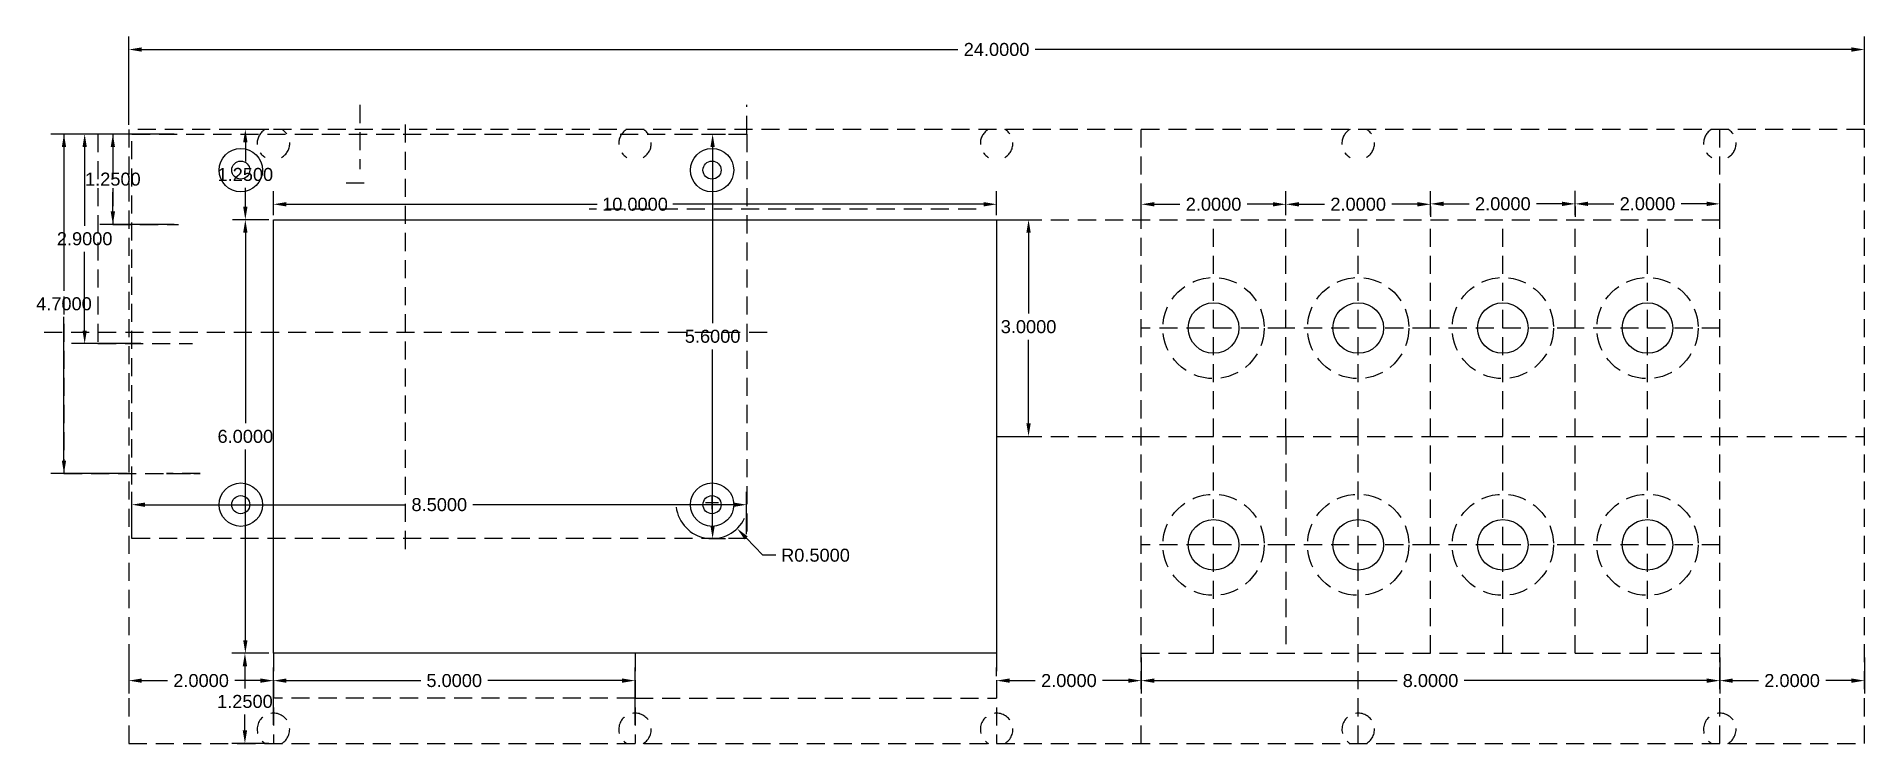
# Model space of a CAD drawing. Header units: centimetres. Extents: x 13.2 to 38.5, y 9.5 to 19.3.
import ezdxf

# ---------------------------------------------------------------- set-up
doc = ezdxf.new("R2010")
doc.units = ezdxf.units.CM
doc.header["$MEASUREMENT"] = 0
doc.linetypes.add('DASHED2', pattern=[0.375, 0.25, -0.125])
for name, color, linetype in [('dims', 92, 'Continuous'), ('guides', 240, 'DASHED2'), ('standoffs', 140, 'Continuous')]:
    doc.layers.add(name, color=color, linetype=linetype)
doc.styles.get("Standard").update_dxf_attribs({"font": 'arial.ttf'})
doc.dimstyles.get("Standard").update_dxf_attribs({"dimtxt": 0.18, "dimasz": 0.18, "dimexe": 0.18, "dimexo": 0.0625, "dimgap": 0.09, "dimtad": 0, "dimtih": 1, "dimtoh": 1, "dimdec": 4, "dimzin": 0, "dimdsep": 46, "dimtxsty": 'Standard', "dimcen": 0.09, "dimadec": 0, "dimazin": 0, "dimtfac": 1, "dimtdec": 4, "dimtofl": 0, "dimtmove": 0, "dimatfit": 3, "dimfxl": 1, "dimtolj": 1, "dimtzin": 0, "dimarcsym": 0})

# ---------------------------------------------------------------- blocks, each defined once
blk = doc.blocks.new('*D2')
at = {"layer": 'Defpoints', "color": 0, "transparency": 16777216}
for p in [(14.475, 19.109), (14.475, 18.004), (38.475, 18.004)]:
    blk.add_point(p, dxfattribs=at)
at = {"layer": 'dims', "color": 0, "lineweight": -2, "transparency": 16777216}
for p, q in [((14.475, 18.067), (14.475, 19.289)), ((38.475, 18.067), (38.475, 19.289)), ((14.655, 19.109), (25.941, 19.109)), ((38.295, 19.109), (27.01, 19.109))]:
    blk.add_line(p, q, dxfattribs=at)
at = {"layer": 'dims', "color": 0, "transparency": 16777216}
for points in [[(14.655, 19.139), (14.655, 19.079), (14.475, 19.109)], [(38.295, 19.139), (38.295, 19.079), (38.475, 19.109)]]:
    blk.add_solid(points, dxfattribs=at)
at = {"layer": 'dims', "color": 0, "transparency": 16777216, "insert": (26.475, 19.109), "char_height": 0.18, "attachment_point": 5}
blk.add_mtext('\\A1;24.0000', dxfattribs=at)
blk = doc.blocks.new('*D3')
at = {"layer": 'Defpoints', "color": 0, "transparency": 16777216}
for p in [(16.087, 18.004), (16.475, 18.004), (16.475, 16.754)]:
    blk.add_point(p, dxfattribs=at)
at = {"layer": 'dims', "color": 0, "lineweight": -2, "transparency": 16777216}
for p, q in [((16.413, 18.004), (15.907, 18.004)), ((16.087, 17.824), (16.087, 17.561)), ((16.087, 16.934), (16.087, 17.197)), ((16.413, 16.754), (15.907, 16.754))]:
    blk.add_line(p, q, dxfattribs=at)
at = {"layer": 'dims', "color": 0, "transparency": 16777216}
for points in [[(16.057, 17.824), (16.117, 17.824), (16.087, 18.004)], [(16.057, 16.934), (16.117, 16.934), (16.087, 16.754)]]:
    blk.add_solid(points, dxfattribs=at)
at = {"layer": 'dims', "color": 0, "transparency": 16777216, "insert": (16.087, 17.379), "char_height": 0.18, "attachment_point": 5}
blk.add_mtext('\\A1;1.2500', dxfattribs=at)
blk = doc.blocks.new('*D4')
at = {"layer": 'Defpoints', "color": 0, "transparency": 16777216}
for p in [(16.475, 10.754), (16.081, 9.504), (16.475, 9.504)]:
    blk.add_point(p, dxfattribs=at)
at = {"layer": 'dims', "color": 0, "lineweight": -2, "transparency": 16777216}
for p, q in [((16.413, 10.754), (15.901, 10.754)), ((16.081, 10.574), (16.081, 10.267)), ((16.081, 9.684), (16.081, 9.903)), ((16.413, 9.504), (15.901, 9.504))]:
    blk.add_line(p, q, dxfattribs=at)
at = {"layer": 'dims', "color": 0, "transparency": 16777216}
for points in [[(16.051, 10.574), (16.111, 10.574), (16.081, 10.754)], [(16.051, 9.684), (16.111, 9.684), (16.081, 9.504)]]:
    blk.add_solid(points, dxfattribs=at)
at = {"layer": 'dims', "color": 0, "transparency": 16777216, "insert": (16.081, 10.085), "char_height": 0.18, "attachment_point": 5}
blk.add_mtext('\\A1;1.2500', dxfattribs=at)
blk = doc.blocks.new('*D5')
at = {"layer": 'Defpoints', "color": 0, "transparency": 16777216}
for p in [(16.087, 16.754), (16.475, 16.754), (16.475, 10.754)]:
    blk.add_point(p, dxfattribs=at)
at = {"layer": 'dims', "color": 0, "lineweight": -2, "transparency": 16777216}
for p, q in [((16.413, 16.754), (15.907, 16.754)), ((16.087, 16.574), (16.087, 13.936)), ((16.087, 10.934), (16.087, 13.572)), ((16.413, 10.754), (15.907, 10.754))]:
    blk.add_line(p, q, dxfattribs=at)
at = {"layer": 'dims', "color": 0, "transparency": 16777216}
for points in [[(16.057, 16.574), (16.117, 16.574), (16.087, 16.754)], [(16.057, 10.934), (16.117, 10.934), (16.087, 10.754)]]:
    blk.add_solid(points, dxfattribs=at)
at = {"layer": 'dims', "color": 0, "transparency": 16777216, "insert": (16.087, 13.754), "char_height": 0.18, "attachment_point": 5}
blk.add_mtext('\\A1;6.0000', dxfattribs=at)
blk = doc.blocks.new('*D6')
at = {"layer": 'Defpoints', "color": 0, "transparency": 16777216}
for p in [(26.475, 16.967), (16.475, 16.754), (26.475, 16.754)]:
    blk.add_point(p, dxfattribs=at)
at = {"layer": 'dims', "color": 0, "lineweight": -2, "transparency": 16777216}
for p, q in [((16.475, 16.817), (16.475, 17.147)), ((16.655, 16.967), (20.951, 16.967)), ((26.295, 16.967), (22, 16.967)), ((26.475, 16.817), (26.475, 17.147))]:
    blk.add_line(p, q, dxfattribs=at)
at = {"layer": 'dims', "color": 0, "transparency": 16777216}
for points in [[(16.655, 16.997), (16.655, 16.937), (16.475, 16.967)], [(26.295, 16.997), (26.295, 16.937), (26.475, 16.967)]]:
    blk.add_solid(points, dxfattribs=at)
at = {"layer": 'dims', "color": 0, "transparency": 16777216, "insert": (21.475, 16.967), "char_height": 0.18, "attachment_point": 5}
blk.add_mtext('\\A1;10.0000', dxfattribs=at)
blk = doc.blocks.new('*D7')
at = {"layer": 'Defpoints', "color": 0, "transparency": 16777216}
for p in [(14.475, 10.754), (14.475, 10.374), (16.475, 10.374)]:
    blk.add_point(p, dxfattribs=at)
at = {"layer": 'dims', "color": 0, "lineweight": -2, "transparency": 16777216}
for p, q in [((14.475, 10.692), (14.475, 10.194)), ((14.655, 10.374), (15.01, 10.374)), ((16.295, 10.374), (15.94, 10.374)), ((16.475, 10.437), (16.475, 10.554))]:
    blk.add_line(p, q, dxfattribs=at)
at = {"layer": 'dims', "color": 0, "transparency": 16777216}
for points in [[(14.655, 10.404), (14.655, 10.344), (14.475, 10.374)], [(16.295, 10.404), (16.295, 10.344), (16.475, 10.374)]]:
    blk.add_solid(points, dxfattribs=at)
at = {"layer": 'dims', "color": 0, "transparency": 16777216, "insert": (15.475, 10.374), "char_height": 0.18, "attachment_point": 5}
blk.add_mtext('\\A1;2.0000', dxfattribs=at)
blk = doc.blocks.new('*D8')
at = {"layer": 'Defpoints', "color": 0, "transparency": 16777216}
for p in [(38.475, 10.754), (36.475, 10.374), (38.475, 10.374)]:
    blk.add_point(p, dxfattribs=at)
at = {"layer": 'dims', "color": 0, "lineweight": -2, "transparency": 16777216}
for p, q in [((38.475, 10.692), (38.475, 10.194)), ((36.475, 10.437), (36.475, 10.554)), ((36.655, 10.374), (37.01, 10.374)), ((38.295, 10.374), (37.94, 10.374))]:
    blk.add_line(p, q, dxfattribs=at)
at = {"layer": 'dims', "color": 0, "transparency": 16777216}
for points in [[(36.655, 10.404), (36.655, 10.344), (36.475, 10.374)], [(38.295, 10.404), (38.295, 10.344), (38.475, 10.374)]]:
    blk.add_solid(points, dxfattribs=at)
at = {"layer": 'dims', "color": 0, "transparency": 16777216, "insert": (37.475, 10.374), "char_height": 0.18, "attachment_point": 5}
blk.add_mtext('\\A1;2.0000', dxfattribs=at)
blk = doc.blocks.new('*D9')
at = {"layer": 'Defpoints', "color": 0, "transparency": 16777216}
for p in [(28.475, 10.754), (26.475, 10.374), (28.475, 10.374)]:
    blk.add_point(p, dxfattribs=at)
at = {"layer": 'dims', "color": 0, "lineweight": -2, "transparency": 16777216}
for p, q in [((28.475, 10.692), (28.475, 10.194)), ((26.475, 10.437), (26.475, 10.554)), ((26.655, 10.374), (27.01, 10.374)), ((28.295, 10.374), (27.94, 10.374))]:
    blk.add_line(p, q, dxfattribs=at)
at = {"layer": 'dims', "color": 0, "transparency": 16777216}
for points in [[(26.655, 10.404), (26.655, 10.344), (26.475, 10.374)], [(28.295, 10.404), (28.295, 10.344), (28.475, 10.374)]]:
    blk.add_solid(points, dxfattribs=at)
at = {"layer": 'dims', "color": 0, "transparency": 16777216, "insert": (27.475, 10.374), "char_height": 0.18, "attachment_point": 5}
blk.add_mtext('\\A1;2.0000', dxfattribs=at)
blk = doc.blocks.new('*D10')
at = {"layer": 'Defpoints', "color": 0, "transparency": 16777216}
for p in [(26.475, 16.754), (26.917, 16.754), (26.475, 13.754)]:
    blk.add_point(p, dxfattribs=at)
at = {"layer": 'dims', "color": 0, "lineweight": -2, "transparency": 16777216}
for p, q in [((26.538, 16.754), (27.097, 16.754)), ((26.917, 16.574), (26.917, 15.454)), ((26.917, 13.934), (26.917, 15.09)), ((26.538, 13.754), (27.097, 13.754))]:
    blk.add_line(p, q, dxfattribs=at)
at = {"layer": 'dims', "color": 0, "transparency": 16777216}
for points in [[(26.887, 16.574), (26.947, 16.574), (26.917, 16.754)], [(26.887, 13.934), (26.947, 13.934), (26.917, 13.754)]]:
    blk.add_solid(points, dxfattribs=at)
at = {"layer": 'dims', "color": 0, "transparency": 16777216, "insert": (26.917, 15.272), "char_height": 0.18, "attachment_point": 5}
blk.add_mtext('\\A1;3.0000', dxfattribs=at)
blk = doc.blocks.new('*D11')
at = {"layer": 'Defpoints', "color": 0, "transparency": 16777216}
for p in [(28.475, 10.754), (36.475, 10.754), (36.475, 10.374)]:
    blk.add_point(p, dxfattribs=at)
at = {"layer": 'dims', "color": 0, "lineweight": -2, "transparency": 16777216}
for p, q in [((28.475, 10.692), (28.475, 10.194)), ((36.475, 10.692), (36.475, 10.194)), ((28.655, 10.374), (32.012, 10.374)), ((36.295, 10.374), (32.939, 10.374))]:
    blk.add_line(p, q, dxfattribs=at)
at = {"layer": 'dims', "color": 0, "transparency": 16777216}
for points in [[(28.655, 10.404), (28.655, 10.344), (28.475, 10.374)], [(36.295, 10.404), (36.295, 10.344), (36.475, 10.374)]]:
    blk.add_solid(points, dxfattribs=at)
at = {"layer": 'dims', "color": 0, "transparency": 16777216, "insert": (32.475, 10.374), "char_height": 0.18, "attachment_point": 5}
blk.add_mtext('\\A1;8.0000', dxfattribs=at)
blk = doc.blocks.new('*D12')
at = {"layer": 'Defpoints', "color": 0, "transparency": 16777216}
for p in [(36.475, 16.973), (34.475, 16.754), (36.475, 16.754)]:
    blk.add_point(p, dxfattribs=at)
at = {"layer": 'dims', "color": 0, "lineweight": -2, "transparency": 16777216}
for p, q in [((34.475, 16.817), (34.475, 17.153)), ((34.655, 16.973), (35.01, 16.973)), ((36.295, 16.973), (35.94, 16.973)), ((36.475, 16.817), (36.475, 17.153))]:
    blk.add_line(p, q, dxfattribs=at)
at = {"layer": 'dims', "color": 0, "transparency": 16777216}
for points in [[(34.655, 17.003), (34.655, 16.943), (34.475, 16.973)], [(36.295, 17.003), (36.295, 16.943), (36.475, 16.973)]]:
    blk.add_solid(points, dxfattribs=at)
at = {"layer": 'dims', "color": 0, "transparency": 16777216, "insert": (35.475, 16.973), "char_height": 0.18, "attachment_point": 5}
blk.add_mtext('\\A1;2.0000', dxfattribs=at)
blk = doc.blocks.new('*D13')
at = {"layer": 'Defpoints', "color": 0, "transparency": 16777216}
for p in [(32.475, 17), (34.475, 17), (34.475, 16.973)]:
    blk.add_point(p, dxfattribs=at)
at = {"layer": 'dims', "color": 0, "lineweight": -2, "transparency": 16777216}
for p, q in [((32.475, 16.937), (32.475, 16.793)), ((32.655, 16.973), (33.01, 16.973)), ((34.295, 16.973), (33.94, 16.973)), ((34.475, 16.937), (34.475, 16.793))]:
    blk.add_line(p, q, dxfattribs=at)
at = {"layer": 'dims', "color": 0, "transparency": 16777216}
for points in [[(32.655, 17.003), (32.655, 16.943), (32.475, 16.973)], [(34.295, 17.003), (34.295, 16.943), (34.475, 16.973)]]:
    blk.add_solid(points, dxfattribs=at)
at = {"layer": 'dims', "color": 0, "transparency": 16777216, "insert": (33.475, 16.973), "char_height": 0.18, "attachment_point": 5}
blk.add_mtext('\\A1;2.0000', dxfattribs=at)
blk = doc.blocks.new('*D14')
at = {"layer": 'Defpoints', "color": 0, "transparency": 16777216}
for p in [(32.475, 16.967), (30.475, 16.754), (32.475, 16.754)]:
    blk.add_point(p, dxfattribs=at)
at = {"layer": 'dims', "color": 0, "lineweight": -2, "transparency": 16777216}
for p, q in [((30.475, 16.817), (30.475, 17.147)), ((30.655, 16.967), (31.01, 16.967)), ((32.295, 16.967), (31.94, 16.967)), ((32.475, 16.817), (32.475, 17.147))]:
    blk.add_line(p, q, dxfattribs=at)
at = {"layer": 'dims', "color": 0, "transparency": 16777216}
for points in [[(30.655, 16.997), (30.655, 16.937), (30.475, 16.967)], [(32.295, 16.997), (32.295, 16.937), (32.475, 16.967)]]:
    blk.add_solid(points, dxfattribs=at)
at = {"layer": 'dims', "color": 0, "transparency": 16777216, "insert": (31.475, 16.967), "char_height": 0.18, "attachment_point": 5}
blk.add_mtext('\\A1;2.0000', dxfattribs=at)
blk = doc.blocks.new('*D15')
at = {"layer": 'Defpoints', "color": 0, "transparency": 16777216}
for p in [(28.475, 16.967), (28.475, 16.754), (30.475, 16.754)]:
    blk.add_point(p, dxfattribs=at)
at = {"layer": 'dims', "color": 0, "lineweight": -2, "transparency": 16777216}
for p, q in [((28.475, 16.817), (28.475, 17.147)), ((28.655, 16.967), (29.01, 16.967)), ((30.295, 16.967), (29.94, 16.967)), ((30.475, 16.817), (30.475, 17.147))]:
    blk.add_line(p, q, dxfattribs=at)
at = {"layer": 'dims', "color": 0, "transparency": 16777216}
for points in [[(28.655, 16.997), (28.655, 16.937), (28.475, 16.967)], [(30.295, 16.997), (30.295, 16.937), (30.475, 16.967)]]:
    blk.add_solid(points, dxfattribs=at)
at = {"layer": 'dims', "color": 0, "transparency": 16777216, "insert": (29.475, 16.967), "char_height": 0.18, "attachment_point": 5}
blk.add_mtext('\\A1;2.0000', dxfattribs=at)
blk = doc.blocks.new('*D20')
at = {"layer": 'Defpoints', "color": 0, "transparency": 16777216}
for p in [(21.475, 10.374), (16.475, 9.699), (21.475, 9.699)]:
    blk.add_point(p, dxfattribs=at)
at = {"layer": 'dims', "color": 0, "lineweight": -2, "transparency": 16777216}
for p, q in [((16.475, 9.761), (16.475, 10.554)), ((16.655, 10.374), (18.512, 10.374)), ((21.295, 10.374), (19.439, 10.374)), ((21.475, 9.761), (21.475, 10.554))]:
    blk.add_line(p, q, dxfattribs=at)
at = {"layer": 'dims', "color": 0, "transparency": 16777216}
for points in [[(16.655, 10.404), (16.655, 10.344), (16.475, 10.374)], [(21.295, 10.404), (21.295, 10.344), (21.475, 10.374)]]:
    blk.add_solid(points, dxfattribs=at)
at = {"layer": 'dims', "color": 0, "transparency": 16777216, "insert": (18.975, 10.374), "char_height": 0.18, "attachment_point": 5}
blk.add_mtext('\\A1;5.0000', dxfattribs=at)
blk = doc.blocks.new('*D21')
at = {"layer": 'Defpoints', "color": 0, "transparency": 16777216}
for p in [(14.519, 12.809), (14.519, 12.339), (23.019, 12.339)]:
    blk.add_point(p, dxfattribs=at)
at = {"layer": 'dims', "color": 0, "lineweight": -2, "transparency": 16777216}
for p, q in [((14.519, 12.402), (14.519, 12.989)), ((23.019, 12.402), (23.019, 12.989)), ((14.699, 12.809), (18.306, 12.809)), ((22.839, 12.809), (19.233, 12.809))]:
    blk.add_line(p, q, dxfattribs=at)
at = {"layer": 'dims', "color": 0, "transparency": 16777216}
for points in [[(14.699, 12.839), (14.699, 12.779), (14.519, 12.809)], [(22.839, 12.839), (22.839, 12.779), (23.019, 12.809)]]:
    blk.add_solid(points, dxfattribs=at)
at = {"layer": 'dims', "color": 0, "transparency": 16777216, "insert": (18.769, 12.809), "char_height": 0.18, "attachment_point": 5}
blk.add_mtext('\\A1;8.5000', dxfattribs=at)
blk = doc.blocks.new('*D22')
at = {"layer": 'Defpoints', "color": 0, "transparency": 16777216}
for p in [(22.54, 12.839), (22.887, 12.479)]:
    blk.add_point(p, dxfattribs=at)
at = {"layer": 'dims', "color": 0, "lineweight": -2, "transparency": 16777216}
for p, q in [((22.54, 12.749), (22.54, 12.929)), ((22.45, 12.839), (22.63, 12.839)), ((23.242, 12.109), (23.011, 12.349)), ((23.422, 12.109), (23.242, 12.109))]:
    blk.add_line(p, q, dxfattribs=at)
blk.add_arc((22.54, 12.839), 0.5, 187.162, 334.484, dxfattribs=at)
at = {"layer": 'dims', "color": 0, "transparency": 16777216}
blk.add_solid([(23.033, 12.37), (22.99, 12.328), (22.887, 12.479)], dxfattribs=at)
at = {"layer": 'dims', "color": 0, "transparency": 16777216, "insert": (23.971, 12.109), "char_height": 0.18, "attachment_point": 5}
blk.add_mtext('\\A1;R0.5000', dxfattribs=at)
blk = doc.blocks.new('*D23')
at = {"layer": 'Defpoints', "color": 0, "transparency": 16777216}
for p in [(22.433, 17.939), (22.548, 17.939), (22.433, 12.339)]:
    blk.add_point(p, dxfattribs=at)
at = {"layer": 'dims', "color": 0, "lineweight": -2, "transparency": 16777216}
for p, q in [((22.496, 17.939), (22.728, 17.939)), ((22.548, 17.759), (22.548, 15.321)), ((22.548, 12.519), (22.548, 14.958)), ((22.496, 12.339), (22.728, 12.339))]:
    blk.add_line(p, q, dxfattribs=at)
at = {"layer": 'dims', "color": 0, "transparency": 16777216}
for points in [[(22.518, 17.759), (22.578, 17.759), (22.548, 17.939)], [(22.518, 12.519), (22.578, 12.519), (22.548, 12.339)]]:
    blk.add_solid(points, dxfattribs=at)
at = {"layer": 'dims', "color": 0, "transparency": 16777216, "insert": (22.548, 15.139), "char_height": 0.18, "attachment_point": 5}
blk.add_mtext('\\A1;5.6000', dxfattribs=at)
blk = doc.blocks.new('*D24')
at = {"layer": 'Defpoints', "color": 0, "transparency": 16777216}
for p in [(13.579, 17.939), (14.519, 17.939), (14.521, 13.239)]:
    blk.add_point(p, dxfattribs=at)
at = {"layer": 'dims', "color": 0, "lineweight": -2, "transparency": 16777216}
for p, q in [((14.457, 17.939), (13.399, 17.939)), ((13.579, 17.759), (13.579, 15.771)), ((13.579, 13.419), (13.579, 15.408)), ((14.458, 13.239), (13.399, 13.239))]:
    blk.add_line(p, q, dxfattribs=at)
at = {"layer": 'dims', "color": 0, "transparency": 16777216}
for points in [[(13.549, 17.759), (13.609, 17.759), (13.579, 17.939)], [(13.549, 13.419), (13.609, 13.419), (13.579, 13.239)]]:
    blk.add_solid(points, dxfattribs=at)
at = {"layer": 'dims', "color": 0, "transparency": 16777216, "insert": (13.579, 15.589), "char_height": 0.18, "attachment_point": 5}
blk.add_mtext('\\A1;4.7000', dxfattribs=at)
blk = doc.blocks.new('*D25')
at = {"layer": 'Defpoints', "color": 0, "transparency": 16777216}
for p in [(13.865, 17.939), (14.519, 17.939), (14.703, 15.039)]:
    blk.add_point(p, dxfattribs=at)
at = {"layer": 'dims', "color": 0, "lineweight": -2, "transparency": 16777216}
for p, q in [((14.457, 17.939), (13.685, 17.939)), ((13.865, 17.759), (13.865, 16.671)), ((13.865, 15.219), (13.865, 16.308)), ((14.64, 15.039), (13.685, 15.039))]:
    blk.add_line(p, q, dxfattribs=at)
at = {"layer": 'dims', "color": 0, "transparency": 16777216}
for points in [[(13.835, 17.759), (13.895, 17.759), (13.865, 17.939)], [(13.835, 15.219), (13.895, 15.219), (13.865, 15.039)]]:
    blk.add_solid(points, dxfattribs=at)
at = {"layer": 'dims', "color": 0, "transparency": 16777216, "insert": (13.865, 16.489), "char_height": 0.18, "attachment_point": 5}
blk.add_mtext('\\A1;2.9000', dxfattribs=at)
blk = doc.blocks.new('*D26')
at = {"layer": 'Defpoints', "color": 0, "transparency": 16777216}
for p in [(14.255, 17.939), (15.164, 17.939), (15.164, 16.689)]:
    blk.add_point(p, dxfattribs=at)
at = {"layer": 'dims', "color": 0, "lineweight": -2, "transparency": 16777216}
for p, q in [((15.102, 17.939), (14.075, 17.939)), ((14.255, 17.759), (14.255, 17.496)), ((14.255, 16.869), (14.255, 17.133)), ((15.102, 16.689), (14.075, 16.689))]:
    blk.add_line(p, q, dxfattribs=at)
at = {"layer": 'dims', "color": 0, "transparency": 16777216}
for points in [[(14.225, 17.759), (14.285, 17.759), (14.255, 17.939)], [(14.225, 16.869), (14.285, 16.869), (14.255, 16.689)]]:
    blk.add_solid(points, dxfattribs=at)
at = {"layer": 'dims', "color": 0, "transparency": 16777216, "insert": (14.255, 17.314), "char_height": 0.18, "attachment_point": 5}
blk.add_mtext('\\A1;1.2500', dxfattribs=at)

msp = doc.modelspace()

# ---------------------------------------------------------------- linework, layer by layer
msp.add_lwpolyline([(16.47531, 16.7541), (26.47531, 16.7541), (26.47531, 10.7541), (16.47531, 10.7541)], close=True)
for centre, radius in [((16.02389, 17.43946, -2.4), 0.3), ((22.54016, 17.43946, -2.4), 0.3), ((29.47531, 15.2541), 0.35), ((31.47531, 15.2541), 0.35), ((33.47531, 15.2541), 0.35), ((35.47531, 15.2541), 0.35), ((16.02389, 12.80944, -2.4), 0.3), ((22.54016, 12.80944, -2.4), 0.3), ((29.47531, 12.2541), 0.35), ((31.47531, 12.2541), 0.35), ((33.47531, 12.2541), 0.35), ((35.47531, 12.2541), 0.35)]:
    msp.add_circle(centre, radius)
at = {"layer": 'guides'}
for p, q in [((17.66915, 18.34185, -2.4), (17.66915, 17.45455, -2.4)), ((23.01915, 17.93946, -2.4), (23.01915, 18.34185, -2.4)), ((18.30293, 12.19512), (18.30293, 18.19512)), ((28.47531, 9.5041), (28.47531, 18.0041)), ((36.47531, 9.5041), (36.47531, 18.0041)), ((14.51915, 17.93946, -2.4), (13.57861, 17.93946, -2.4)), ((13.57861, 17.93946, -2.4), (13.57861, 13.23946, -2.4)), ((14.04888, 17.93946, -2.4), (14.04888, 15.03946, -2.4)), ((14.25457, 17.93946, -2.4), (14.25457, 16.68946, -2.4)), ((14.25457, 16.68946, -2.4), (15.16416, 16.68946, -2.4)), ((26.19153, 16.90084, -2.4), (20.84153, 16.90084, -2.4)), ((26.47531, 16.7541), (36.47531, 16.7541)), ((29.47531, 13.7541), (29.47531, 16.7541)), ((30.47531, 13.7541), (30.47531, 16.7541)), ((31.47531, 13.7541), (31.47531, 16.7541)), ((32.47531, 10.7541), (32.47531, 16.7541)), ((33.47531, 13.7541), (33.47531, 16.7541)), ((34.47531, 10.7541), (34.47531, 16.7541)), ((35.47531, 13.7541), (35.47531, 16.7541)), ((13.30293, 15.19512), (23.30293, 15.19512)), ((30.47531, 15.2541), (28.47531, 15.2541)), ((32.47531, 15.2541), (30.47531, 15.2541)), ((34.47531, 15.2541), (32.47531, 15.2541)), ((36.47531, 15.2541), (34.47531, 15.2541)), ((14.04888, 15.03946, -2.4), (15.35663, 15.03946, -2.4)), ((26.47531, 13.7541), (28.47531, 13.7541)), ((28.47531, 13.7541), (28.47531, 13.7541)), ((28.47531, 13.7541), (30.47531, 13.7541)), ((29.47531, 10.7541), (29.47531, 13.7541)), ((30.47531, 13.7541), (32.47531, 13.7541)), ((30.47531, 13.7541), (30.47531, 10.7541)), ((31.47531, 9.5041), (31.47531, 13.7541)), ((32.47531, 13.7541), (34.47531, 13.7541)), ((33.47531, 10.7541), (33.47531, 13.7541)), ((34.47531, 13.7541), (36.47531, 13.7541)), ((35.47531, 10.7541), (35.47531, 13.7541)), ((36.47531, 13.7541), (38.47531, 13.7541)), ((13.57861, 13.23946, -2.4), (15.46278, 13.23946, -2.4)), ((30.47531, 12.2541), (28.47531, 12.2541)), ((32.47531, 12.2541), (30.47531, 12.2541)), ((34.47531, 12.2541), (32.47531, 12.2541)), ((36.47531, 12.2541), (34.47531, 12.2541)), ((16.47531, 10.7541), (16.47531, 9.5041)), ((21.47531, 10.7541), (21.47531, 9.5041)), ((26.47531, 10.7541), (26.47531, 9.5041)), ((28.47531, 10.7541), (36.47531, 10.7541)), ((21.47531, 10.1291), (16.48926, 10.1291)), ((21.47531, 10.1291), (26.47531, 10.1291))]:
    msp.add_line(p, q, dxfattribs=at)
at = {"layer": 'guides', "extrusion": (0, 1, 0)}
for p, q in [((17.48187, 17.26269, -2.1), (17.85643, 17.26269, -2.1)), ((17.66915, 17.26269, -1.8), (17.66915, 17.26269, -2.4))]:
    msp.add_line(p, q, dxfattribs=at)
at = {"layer": 'guides'}
msp.add_lwpolyline([(14.47531, 9.5041), (38.47531, 9.5041), (38.47531, 18.0041), (14.47531, 18.0041)], close=True, dxfattribs=at)
at = {"layer": 'guides', "elevation": -2.4}
for points in [[(23.01915, 12.33946), (14.51915, 12.33946), (14.51915, 17.93946), (23.01915, 17.93946)], [(15.46278, 13.23946), (14.99837, 13.23946), (14.99837, 13.23946), (15.46278, 13.23946)]]:
    msp.add_lwpolyline(points, close=True, dxfattribs=at)
at = {"layer": 'guides'}
for centre in [(29.47531, 15.2541), (31.47531, 15.2541), (33.47531, 15.2541), (35.47531, 15.2541), (29.47531, 12.2541), (31.47531, 12.2541), (33.47531, 12.2541), (35.47531, 12.2541)]:
    msp.add_circle(centre, 0.7, dxfattribs=at)
for centre, start, end in [((16.47531, 17.80925), 120, 240), ((16.47531, 17.80925), 300, 60), ((21.47531, 17.80925), 120, 240), ((21.47531, 17.80925), 300, 60), ((26.47531, 17.80925), 120, 240), ((26.47531, 17.80925), 300, 60), ((31.47531, 17.80925), 120, 240), ((31.47531, 17.80925), 300, 60), ((36.47531, 17.80925), 120, 240), ((36.47531, 17.80925), 300, 60), ((16.47531, 9.69896), 300, 240), ((21.47531, 9.69896), 300, 240), ((26.47531, 9.69896), 300, 240), ((31.47531, 9.69896), 300, 240), ((36.47531, 9.69896), 300, 240)]:
    msp.add_arc(centre, 0.225, start, end, dxfattribs=at)
at = {"layer": 'standoffs'}
for centre in [(16.02389, 17.43946, -2.4), (22.54016, 17.43946, -2.4), (16.02389, 12.80944, -2.4), (22.54016, 12.80944, -2.4)]:
    msp.add_circle(centre, 0.125, dxfattribs=at)

# ---------------------------------------------------------------- dimensions: what is measured, and where the dimension line sits
at = {"layer": 'dims'}
for base, p1, p2, picture, middle in [((14.47531, 19.10901), (38.47531, 18.0041), (14.47531, 18.0041), '*D2', (26.47531, 19.10901)), ((26.47531, 16.96665), (16.47531, 16.7541), (26.47531, 16.7541), '*D6', (21.47531, 16.96665)), ((28.47531, 16.96665), (30.47531, 16.7541), (28.47531, 16.7541), '*D15', (29.47531, 16.96665)), ((32.47531, 16.96665), (30.47531, 16.7541), (32.47531, 16.7541), '*D14', (31.47531, 16.96665)), ((34.47531, 16.97256), (32.47531, 16.99963), (34.47531, 16.99963), '*D13', (33.47531, 16.97256)), ((36.47531, 16.97256), (34.47531, 16.7541), (36.47531, 16.7541), '*D12', (35.47531, 16.97256)), ((14.47531, 10.3741), (16.47531, 10.3741), (14.47531, 10.7541), '*D7', (15.47531, 10.3741)), ((28.47531, 10.3741), (26.47531, 10.3741), (28.47531, 10.7541), '*D9', (27.47531, 10.3741)), ((36.47531, 10.3741), (28.47531, 10.7541), (36.47531, 10.7541), '*D11', (32.47531, 10.3741)), ((38.47531, 10.3741), (36.47531, 10.3741), (38.47531, 10.7541), '*D8', (37.47531, 10.3741))]:
    dim = msp.add_linear_dim(base=base, p1=p1, p2=p2, dimstyle='Standard', dxfattribs=at)
    dim.commit()
    dim.dimension.update_dxf_attribs({"geometry": picture, "text_midpoint": middle})
for base, p1, p2, angle, picture, middle in [((16.08707, 18.0041), (16.47531, 16.7541), (16.47531, 18.0041), 90, '*D3', (16.08707, 17.3791)), ((13.57861, 17.93946, -2.4), (14.5207, 13.23946, -2.4), (14.51915, 17.93946, -2.4), 90, '*D24', (13.57861, 15.58946, -2.4)), ((13.86528, 17.93946, -2.4), (14.70276, 15.03946, -2.4), (14.51915, 17.93946, -2.4), 90, '*D25', (13.86528, 16.48946, -2.4)), ((14.25457, 17.93946, -2.4), (15.16416, 16.68946, -2.4), (15.16416, 17.93946, -2.4), 90, '*D26', (14.25457, 17.31446, -2.4)), ((22.54832, 17.93946, -2.4), (22.43321, 12.33946, -2.4), (22.43321, 17.93946, -2.4), 270, '*D23', (22.54832, 15.13946, -2.4)), ((16.08707, 16.7541), (16.47531, 10.7541), (16.47531, 16.7541), 90, '*D5', (16.08707, 13.7541)), ((14.51915, 12.80944, -2.4), (23.01915, 12.33946, -2.4), (14.51915, 12.33946, -2.4), 180, '*D21', (18.76915, 12.80944, -2.4))]:
    dim = msp.add_linear_dim(base=base, p1=p1, p2=p2, angle=angle, dimstyle='Standard', dxfattribs=at)
    dim.commit()
    dim.dimension.update_dxf_attribs({"geometry": picture, "text_midpoint": middle})
for base, p1, p2, picture, middle in [((26.9172, 16.7541), (26.47531, 13.7541), (26.47531, 16.7541), '*D10', (26.9172, 15.27193)), ((16.08081, 9.5041), (16.47531, 10.7541), (16.47531, 9.5041), '*D4', (16.08081, 10.08515))]:
    dim = msp.add_linear_dim(base=base, p1=p1, p2=p2, angle=90, dimstyle='Standard', dxfattribs=at)
    dim.commit()
    dim.dimension.update_dxf_attribs({"geometry": picture, "text_midpoint": middle, "dimtype": 160})
dim = msp.add_radius_dim(center=(22.54016, 12.83946, -2.4), mpoint=(22.8866, 12.47892, -2.4), dimstyle='Standard', dxfattribs=at)
dim.commit()
dim.dimension.update_dxf_attribs({"geometry": '*D22', "text_midpoint": (23.97132, 12.10919, -2.4), "dimtype": 164})
dim = msp.add_linear_dim(base=(21.47531, 10.3741), p1=(16.47531, 9.69896), p2=(21.47531, 9.69896), dimstyle='Standard', dxfattribs=at)
dim.commit()
dim.dimension.update_dxf_attribs({"geometry": '*D20', "text_midpoint": (18.97531, 10.3741), "dimtype": 160})

doc.saveas('drawing.dxf')
